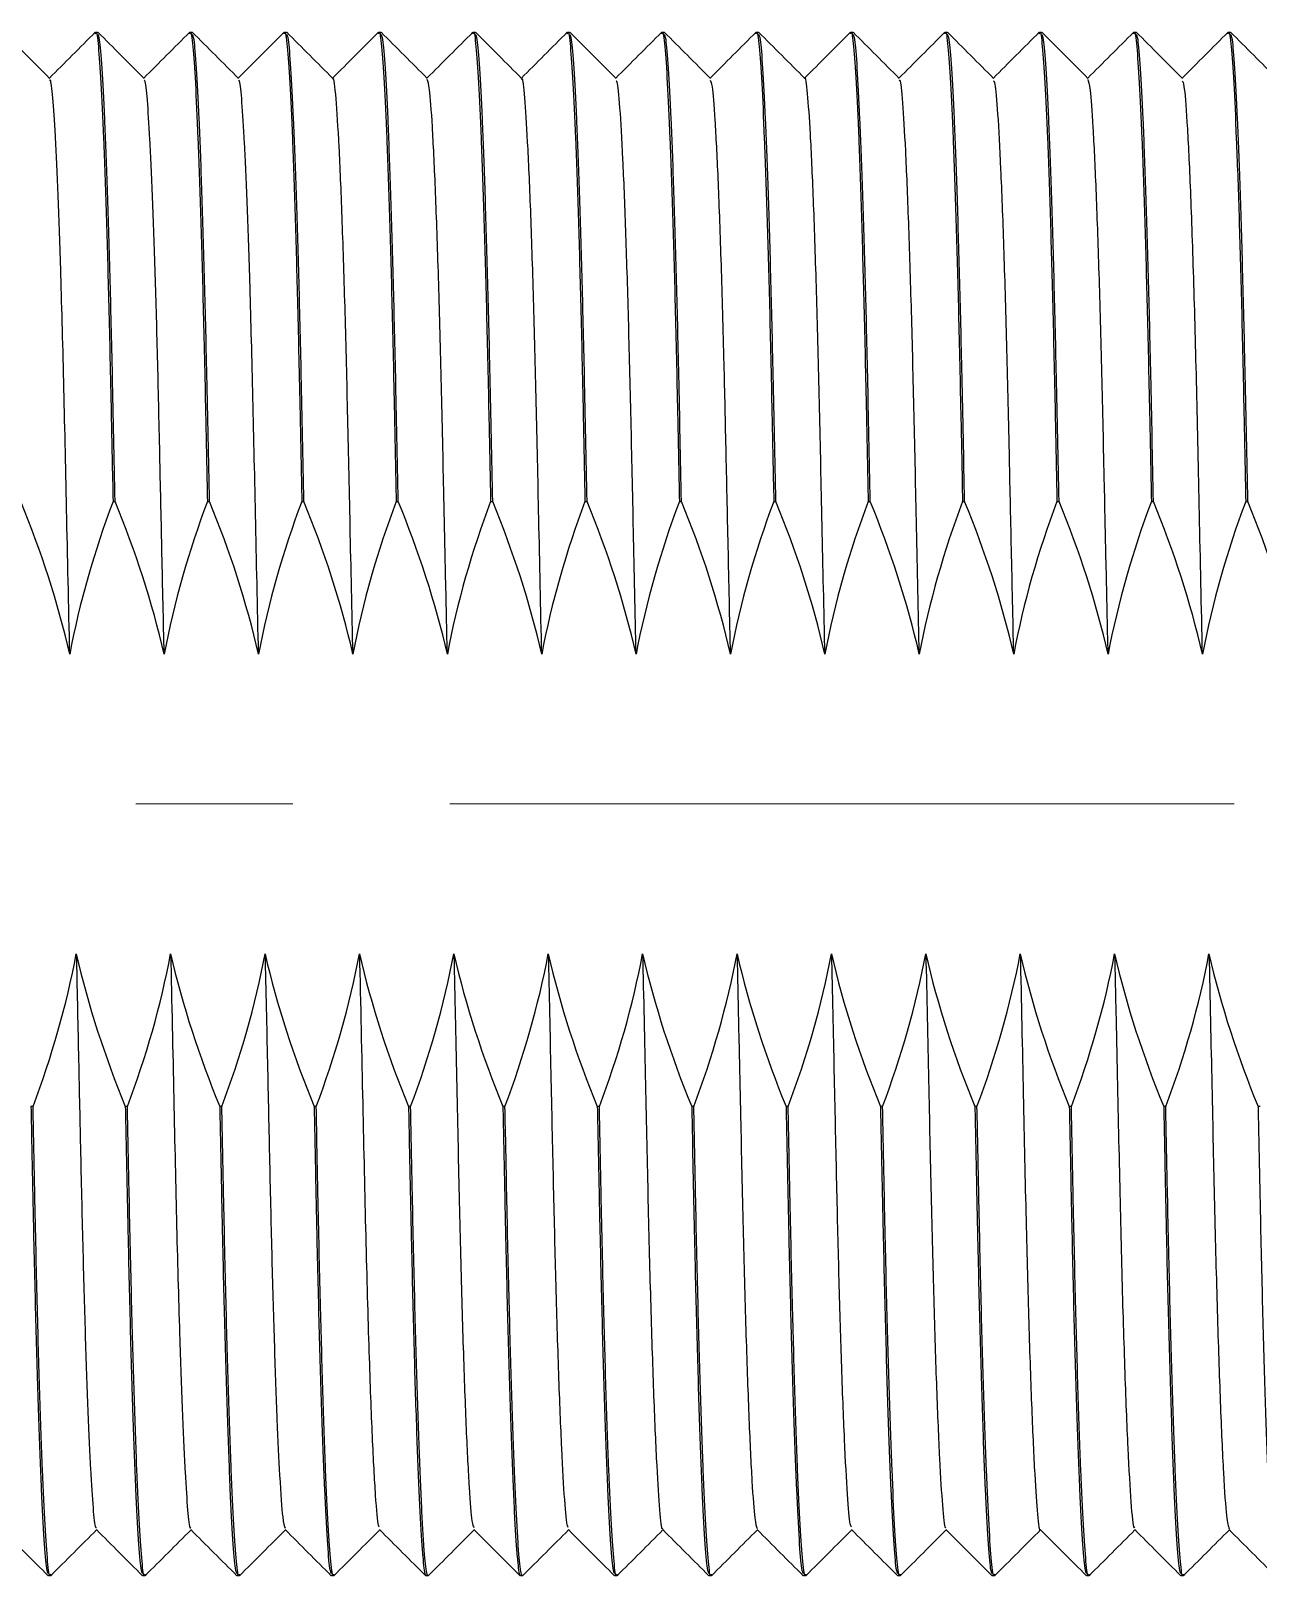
# Model space of a CAD drawing. Extents: x 500 to 100500, y -14500 to 21140.
# Drawn here: x 14869.01 to 14888.87, y -6567.56 to -6542.52 of the extents above; entities that cross this region are included whole.
import ezdxf

# ---------------------------------------------------------------- set-up
doc = ezdxf.new("R2010")
doc.units = 0
doc.linetypes.add('CENTERX2', pattern=[20.32, 12.7, -2.54, 2.54, -2.54])
doc.layers.get('0').update_dxf_attribs({"linetype": 'CONTINUOUS'})

# ---------------------------------------------------------------- blocks, each defined once
blk = doc.blocks.new('Kr2-adsfa2-l065-A$C040E6A72')
for p, q in [((80.455, 25.003), (80.421, 25.003)), ((81.984, 25.003), (81.949, 25.003)), ((83.512, 25.003), (83.478, 25.003)), ((85.04, 25.003), (85.006, 25.003)), ((86.568, 25.003), (86.534, 25.003)), ((88.097, 25.003), (88.063, 25.003)), ((89.625, 25.003), (89.591, 25.003)), ((91.153, 25.003), (91.119, 25.003)), ((92.682, 25.003), (92.648, 25.003)), ((94.21, 25.003), (94.176, 25.003)), ((95.738, 25.003), (95.704, 25.003)), ((97.267, 25.003), (97.232, 25.003)), ((98.795, 25.003), (98.761, 25.003)), ((80.173, 17.402), (80.139, 17.402)), ((81.701, 17.402), (81.667, 17.402)), ((83.229, 17.402), (83.196, 17.402)), ((84.758, 17.402), (84.724, 17.402)), ((86.286, 17.402), (86.252, 17.402)), ((87.814, 17.402), (87.781, 17.402)), ((89.343, 17.402), (89.309, 17.402)), ((90.871, 17.402), (90.837, 17.402)), ((92.399, 17.402), (92.365, 17.402)), ((93.928, 17.402), (93.894, 17.402)), ((95.456, 17.402), (95.422, 17.402)), ((96.984, 17.402), (96.95, 17.402)), ((98.512, 17.402), (98.479, 17.402)), ((79.939, 7.604), (79.973, 7.604)), ((81.468, 7.604), (81.501, 7.604)), ((82.996, 7.604), (83.03, 7.604)), ((84.524, 7.604), (84.558, 7.604)), ((86.053, 7.604), (86.086, 7.604)), ((87.581, 7.604), (87.615, 7.604)), ((89.109, 7.604), (89.143, 7.604)), ((90.637, 7.604), (90.671, 7.604)), ((92.166, 7.604), (92.2, 7.604)), ((93.694, 7.604), (93.728, 7.604)), ((95.222, 7.604), (95.256, 7.604)), ((96.751, 7.604), (96.784, 7.604)), ((98.279, 7.604), (98.313, 7.604)), ((99.807, 7.604), (99.841, 7.604)), ((81.185, 0.003), (81.219, 0.003)), ((82.714, 0.003), (82.748, 0.003)), ((84.242, 0.003), (84.276, 0.003)), ((85.77, 0.003), (85.804, 0.003)), ((87.298, 0.003), (87.333, 0.003)), ((88.827, 0.003), (88.861, 0.003)), ((90.355, 0.003), (90.389, 0.003)), ((91.884, 0.003), (91.917, 0.003)), ((93.412, 0.003), (93.446, 0.003)), ((94.94, 0.003), (94.974, 0.003)), ((96.468, 0.003), (96.502, 0.003)), ((97.997, 0.003), (98.031, 0.003)), ((99.525, 0.003), (99.559, 0.003))]:
    blk.add_line(p, q)
at = {"color": 1, "linetype": 'CENTERX2', "lineweight": 0}
blk.add_line((154.021, 12.503), (0, 12.503), dxfattribs=at)
for points, knots in [([(80.417, 25.001), (80.293, 24.876), (80.044, 24.627), (79.795, 24.378), (79.67, 24.253)], [0, 0, 0, 0, 0.500001, 1, 1, 1, 1]), ([(80.139, 17.402), (80.153, 18.092), (80.179, 19.406), (80.22, 21.107), (80.262, 22.517), (80.305, 23.654), (80.348, 24.454), (80.386, 24.92), (80.408, 24.951), (80.417, 24.965)], [0, 0, 0, 0, 0.160139, 0.30466, 0.453373, 0.597899, 0.746615, 0.891147, 1, 1, 1, 1]), ([(80.455, 24.977), (80.453, 24.985), (80.438, 25.041), (80.41, 24.8), (80.368, 24.243), (80.325, 23.313), (80.282, 22.095), (80.24, 20.588), (80.205, 19.007), (80.182, 17.882), (80.173, 17.402)], [0, 0, 0, 0, 0.02438, 0.166747, 0.313242, 0.455609, 0.602104, 0.74448, 0.890986, 1, 1, 1, 1]), ([(81.202, 24.258), (81.079, 24.381), (80.831, 24.629), (80.583, 24.876), (80.459, 25.001)], [0, 0, 0, 0, 0.497255, 1, 1, 1, 1]), ([(81.946, 25.001), (81.821, 24.876), (81.572, 24.627), (81.323, 24.378), (81.198, 24.253)], [0, 0, 0, 0, 0.500001, 1, 1, 1, 1]), ([(81.667, 17.402), (81.681, 18.092), (81.707, 19.406), (81.748, 21.107), (81.79, 22.517), (81.834, 23.654), (81.876, 24.454), (81.914, 24.92), (81.936, 24.951), (81.945, 24.965)], [0, 0, 0, 0, 0.160139, 0.30466, 0.453373, 0.597899, 0.746615, 0.891147, 1, 1, 1, 1]), ([(81.984, 24.977), (81.981, 24.985), (81.967, 25.041), (81.938, 24.8), (81.897, 24.243), (81.853, 23.313), (81.811, 22.095), (81.769, 20.588), (81.733, 19.007), (81.711, 17.882), (81.701, 17.402)], [0, 0, 0, 0, 0.02438, 0.166747, 0.313242, 0.455609, 0.602104, 0.74448, 0.890986, 1, 1, 1, 1]), ([(82.731, 24.258), (82.607, 24.381), (82.36, 24.629), (82.112, 24.876), (81.987, 25.001)], [0, 0, 0, 0, 0.497255, 1, 1, 1, 1]), ([(83.474, 25.001), (83.349, 24.876), (83.1, 24.627), (82.851, 24.378), (82.727, 24.253)], [0, 0, 0, 0, 0.500001, 1, 1, 1, 1]), ([(83.196, 17.402), (83.209, 18.092), (83.236, 19.406), (83.277, 21.107), (83.319, 22.517), (83.362, 23.654), (83.405, 24.454), (83.443, 24.92), (83.464, 24.951), (83.474, 24.965)], [0, 0, 0, 0, 0.1601388, 0.3046605, 0.4533732, 0.5978985, 0.7466146, 0.8911471, 1, 1, 1, 1]), ([(83.512, 24.977), (83.51, 24.985), (83.495, 25.041), (83.467, 24.8), (83.425, 24.243), (83.382, 23.313), (83.339, 22.095), (83.297, 20.588), (83.262, 19.007), (83.239, 17.882), (83.229, 17.402)], [0, 0, 0, 0, 0.02438, 0.166747, 0.313242, 0.455609, 0.602104, 0.74448, 0.890986, 1, 1, 1, 1]), ([(84.259, 24.258), (84.136, 24.381), (83.888, 24.629), (83.64, 24.876), (83.515, 25.001)], [0, 0, 0, 0, 0.497255, 1, 1, 1, 1]), ([(85.002, 25.001), (84.878, 24.876), (84.629, 24.627), (84.379, 24.378), (84.255, 24.253)], [0, 0, 0, 0, 0.500001, 1, 1, 1, 1]), ([(84.724, 17.402), (84.738, 18.092), (84.764, 19.406), (84.805, 21.107), (84.847, 22.517), (84.89, 23.654), (84.933, 24.454), (84.971, 24.92), (84.993, 24.951), (85.002, 24.965)], [0, 0, 0, 0, 0.160139, 0.30466, 0.453373, 0.597899, 0.746615, 0.891147, 1, 1, 1, 1]), ([(85.04, 24.977), (85.038, 24.985), (85.023, 25.041), (84.995, 24.8), (84.953, 24.243), (84.91, 23.313), (84.867, 22.095), (84.825, 20.588), (84.79, 19.007), (84.767, 17.882), (84.758, 17.402)], [0, 0, 0, 0, 0.02438, 0.166747, 0.313242, 0.455609, 0.602104, 0.74448, 0.890986, 1, 1, 1, 1]), ([(85.787, 24.258), (85.664, 24.381), (85.416, 24.629), (85.168, 24.876), (85.044, 25.001)], [0, 0, 0, 0, 0.497255, 1, 1, 1, 1]), ([(86.531, 25.001), (86.406, 24.876), (86.157, 24.627), (85.908, 24.378), (85.783, 24.253)], [0, 0, 0, 0, 0.500001, 1, 1, 1, 1]), ([(86.252, 17.402), (86.266, 18.092), (86.292, 19.406), (86.333, 21.107), (86.375, 22.517), (86.419, 23.654), (86.461, 24.454), (86.499, 24.92), (86.521, 24.951), (86.53, 24.965)], [0, 0, 0, 0, 0.160139, 0.30466, 0.453373, 0.597899, 0.746615, 0.891147, 1, 1, 1, 1]), ([(86.568, 24.977), (86.566, 24.985), (86.551, 25.041), (86.523, 24.8), (86.481, 24.243), (86.438, 23.313), (86.396, 22.095), (86.354, 20.588), (86.318, 19.007), (86.296, 17.882), (86.286, 17.402)], [0, 0, 0, 0, 0.02438, 0.166747, 0.313242, 0.455609, 0.602104, 0.74448, 0.890986, 1, 1, 1, 1]), ([(87.316, 24.258), (87.192, 24.381), (86.944, 24.629), (86.697, 24.876), (86.572, 25.001)], [0, 0, 0, 0, 0.497255, 1, 1, 1, 1]), ([(88.059, 25.001), (87.934, 24.876), (87.685, 24.627), (87.436, 24.378), (87.311, 24.253)], [0, 0, 0, 0, 0.500001, 1, 1, 1, 1]), ([(87.781, 17.402), (87.794, 18.092), (87.821, 19.406), (87.862, 21.107), (87.904, 22.517), (87.947, 23.654), (87.989, 24.454), (88.027, 24.92), (88.049, 24.951), (88.059, 24.965)], [0, 0, 0, 0, 0.1601388, 0.3046605, 0.4533732, 0.5978985, 0.7466146, 0.8911471, 1, 1, 1, 1]), ([(88.097, 24.977), (88.095, 24.985), (88.08, 25.041), (88.052, 24.8), (88.01, 24.243), (87.967, 23.313), (87.924, 22.095), (87.882, 20.588), (87.847, 19.007), (87.824, 17.882), (87.814, 17.402)], [0, 0, 0, 0, 0.02438, 0.166747, 0.313242, 0.455609, 0.602104, 0.74448, 0.890986, 1, 1, 1, 1]), ([(88.844, 24.258), (88.721, 24.381), (88.473, 24.629), (88.225, 24.876), (88.1, 25.001)], [0, 0, 0, 0, 0.497255, 1, 1, 1, 1]), ([(89.587, 25.001), (89.463, 24.876), (89.213, 24.627), (88.964, 24.378), (88.84, 24.253)], [0, 0, 0, 0, 0.500001, 1, 1, 1, 1]), ([(89.309, 17.402), (89.323, 18.092), (89.349, 19.406), (89.39, 21.107), (89.432, 22.517), (89.475, 23.654), (89.518, 24.454), (89.556, 24.92), (89.578, 24.951), (89.587, 24.965)], [0, 0, 0, 0, 0.160139, 0.30466, 0.453373, 0.597899, 0.746615, 0.891147, 1, 1, 1, 1]), ([(89.625, 24.977), (89.623, 24.985), (89.608, 25.041), (89.58, 24.8), (89.538, 24.243), (89.495, 23.313), (89.452, 22.095), (89.41, 20.588), (89.375, 19.007), (89.352, 17.882), (89.343, 17.402)], [0, 0, 0, 0, 0.02438, 0.166747, 0.313242, 0.455609, 0.602104, 0.74448, 0.890986, 1, 1, 1, 1]), ([(90.372, 24.258), (90.249, 24.381), (90.001, 24.629), (89.753, 24.876), (89.629, 25.001)], [0, 0, 0, 0, 0.497255, 1, 1, 1, 1]), ([(91.116, 25.001), (90.991, 24.876), (90.742, 24.627), (90.493, 24.378), (90.368, 24.253)], [0, 0, 0, 0, 0.500001, 1, 1, 1, 1]), ([(90.837, 17.402), (90.851, 18.092), (90.877, 19.406), (90.918, 21.107), (90.96, 22.517), (91.004, 23.654), (91.046, 24.454), (91.084, 24.92), (91.106, 24.951), (91.115, 24.965)], [0, 0, 0, 0, 0.1601388, 0.3046605, 0.4533732, 0.5978985, 0.7466146, 0.8911471, 1, 1, 1, 1]), ([(91.153, 24.977), (91.151, 24.985), (91.136, 25.041), (91.108, 24.8), (91.066, 24.243), (91.023, 23.313), (90.981, 22.095), (90.938, 20.588), (90.903, 19.007), (90.881, 17.882), (90.871, 17.402)], [0, 0, 0, 0, 0.02438, 0.166747, 0.313242, 0.455609, 0.602104, 0.74448, 0.890986, 1, 1, 1, 1]), ([(91.9, 24.258), (91.777, 24.381), (91.529, 24.629), (91.282, 24.876), (91.157, 25.001)], [0, 0, 0, 0, 0.497255, 1, 1, 1, 1]), ([(92.644, 25.001), (92.519, 24.876), (92.27, 24.627), (92.021, 24.378), (91.896, 24.253)], [0, 0, 0, 0, 0.500001, 1, 1, 1, 1]), ([(92.365, 17.402), (92.379, 18.092), (92.405, 19.406), (92.447, 21.107), (92.489, 22.517), (92.532, 23.654), (92.574, 24.454), (92.612, 24.92), (92.634, 24.951), (92.644, 24.965)], [0, 0, 0, 0, 0.160139, 0.30466, 0.453373, 0.597899, 0.746615, 0.891147, 1, 1, 1, 1]), ([(92.682, 24.977), (92.679, 24.985), (92.665, 25.041), (92.636, 24.8), (92.595, 24.243), (92.551, 23.313), (92.509, 22.095), (92.467, 20.588), (92.431, 19.007), (92.409, 17.882), (92.399, 17.402)], [0, 0, 0, 0, 0.02438, 0.166747, 0.313242, 0.455609, 0.602104, 0.74448, 0.890986, 1, 1, 1, 1]), ([(93.429, 24.258), (93.306, 24.381), (93.058, 24.629), (92.81, 24.876), (92.685, 25.001)], [0, 0, 0, 0, 0.497255, 1, 1, 1, 1]), ([(94.172, 25.001), (94.048, 24.876), (93.798, 24.627), (93.549, 24.378), (93.425, 24.253)], [0, 0, 0, 0, 0.500001, 1, 1, 1, 1]), ([(93.894, 17.402), (93.908, 18.092), (93.934, 19.406), (93.975, 21.107), (94.017, 22.517), (94.06, 23.654), (94.103, 24.454), (94.141, 24.92), (94.162, 24.951), (94.172, 24.965)], [0, 0, 0, 0, 0.160139, 0.30466, 0.453373, 0.597899, 0.746615, 0.891147, 1, 1, 1, 1]), ([(94.21, 24.977), (94.208, 24.985), (94.193, 25.041), (94.165, 24.8), (94.123, 24.243), (94.08, 23.313), (94.037, 22.095), (93.995, 20.588), (93.96, 19.007), (93.937, 17.882), (93.928, 17.402)], [0, 0, 0, 0, 0.02438, 0.166747, 0.313242, 0.455609, 0.602104, 0.74448, 0.890986, 1, 1, 1, 1]), ([(94.957, 24.258), (94.834, 24.381), (94.586, 24.629), (94.338, 24.876), (94.214, 25.001)], [0, 0, 0, 0, 0.497255, 1, 1, 1, 1]), ([(95.7, 25.001), (95.576, 24.876), (95.327, 24.627), (95.078, 24.378), (94.953, 24.253)], [0, 0, 0, 0, 0.500001, 1, 1, 1, 1]), ([(95.422, 17.402), (95.436, 18.092), (95.462, 19.406), (95.503, 21.107), (95.545, 22.517), (95.588, 23.654), (95.631, 24.454), (95.669, 24.92), (95.691, 24.951), (95.7, 24.965)], [0, 0, 0, 0, 0.160139, 0.30466, 0.453373, 0.597899, 0.746615, 0.891147, 1, 1, 1, 1]), ([(95.738, 24.977), (95.736, 24.985), (95.721, 25.041), (95.693, 24.8), (95.651, 24.243), (95.608, 23.313), (95.565, 22.095), (95.523, 20.588), (95.488, 19.007), (95.465, 17.882), (95.456, 17.402)], [0, 0, 0, 0, 0.02438, 0.166747, 0.313242, 0.455609, 0.602104, 0.74448, 0.890986, 1, 1, 1, 1]), ([(96.485, 24.258), (96.362, 24.381), (96.114, 24.629), (95.866, 24.876), (95.742, 25.001)], [0, 0, 0, 0, 0.497255, 1, 1, 1, 1]), ([(97.229, 25.001), (97.104, 24.876), (96.855, 24.627), (96.606, 24.378), (96.481, 24.253)], [0, 0, 0, 0, 0.500001, 1, 1, 1, 1]), ([(96.95, 17.402), (96.964, 18.092), (96.99, 19.406), (97.031, 21.107), (97.074, 22.517), (97.117, 23.654), (97.159, 24.454), (97.197, 24.92), (97.219, 24.951), (97.228, 24.965)], [0, 0, 0, 0, 0.160139, 0.30466, 0.453373, 0.597899, 0.746615, 0.891147, 1, 1, 1, 1]), ([(97.267, 24.977), (97.264, 24.985), (97.25, 25.041), (97.221, 24.8), (97.18, 24.243), (97.136, 23.313), (97.094, 22.095), (97.052, 20.588), (97.016, 19.007), (96.994, 17.882), (96.984, 17.402)], [0, 0, 0, 0, 0.0243804, 0.1667468, 0.3132418, 0.4556089, 0.602104, 0.7444802, 0.8909859, 1, 1, 1, 1]), ([(98.014, 24.258), (97.89, 24.381), (97.643, 24.629), (97.395, 24.876), (97.27, 25.001)], [0, 0, 0, 0, 0.497255, 1, 1, 1, 1]), ([(98.757, 25.001), (98.632, 24.876), (98.383, 24.627), (98.134, 24.378), (98.01, 24.253)], [0, 0, 0, 0, 0.500001, 1, 1, 1, 1]), ([(98.479, 17.402), (98.492, 18.092), (98.519, 19.406), (98.56, 21.107), (98.602, 22.517), (98.645, 23.654), (98.688, 24.454), (98.726, 24.92), (98.747, 24.951), (98.757, 24.965)], [0, 0, 0, 0, 0.1601388, 0.3046605, 0.4533732, 0.5978985, 0.7466146, 0.8911471, 1, 1, 1, 1]), ([(98.795, 24.977), (98.793, 24.985), (98.778, 25.041), (98.75, 24.8), (98.708, 24.243), (98.665, 23.313), (98.622, 22.095), (98.58, 20.588), (98.545, 19.007), (98.522, 17.882), (98.512, 17.402)], [0, 0, 0, 0, 0.02438, 0.166747, 0.313242, 0.455609, 0.602104, 0.74448, 0.890986, 1, 1, 1, 1]), ([(99.542, 24.258), (99.419, 24.381), (99.171, 24.629), (98.923, 24.876), (98.799, 25.001)], [0, 0, 0, 0, 0.497255, 1, 1, 1, 1]), ([(100.285, 25.001), (100.161, 24.876), (99.912, 24.627), (99.662, 24.378), (99.538, 24.253)], [0, 0, 0, 0, 0.500001, 1, 1, 1, 1]), ([(86.986, 14.927), (86.989, 15.064), (87.007, 15.909), (87.04, 17.4), (87.08, 19.279), (87.124, 20.946), (87.172, 22.345), (87.22, 23.412), (87.267, 24.034), (87.296, 24.298), (87.311, 24.248), (87.311, 24.246)], [0, 0, 0, 0, 0.026771, 0.164562, 0.298448, 0.436017, 0.576886, 0.718608, 0.858645, 0.994634, 1, 1, 1, 1]), ([(80.873, 14.927), (80.89, 15.697), (80.923, 17.212), (80.966, 19.278), (81.015, 21.092), (81.067, 22.569), (81.119, 23.603), (81.163, 24.169), (81.188, 24.196), (81.198, 24.206)], [0, 0, 0, 0, 0.151215, 0.2977, 0.448216, 0.602419, 0.753399, 0.901771, 1, 1, 1, 1]), ([(82.401, 14.927), (82.411, 15.4), (82.432, 16.335), (82.465, 17.876), (82.501, 19.519), (82.546, 21.152), (82.594, 22.514), (82.642, 23.511), (82.687, 24.124), (82.714, 24.201), (82.726, 24.237)], [0, 0, 0, 0, 0.092413, 0.182946, 0.316845, 0.454944, 0.596024, 0.737612, 0.877179, 1, 1, 1, 1]), ([(83.929, 14.927), (83.942, 15.5), (83.966, 16.631), (84.003, 18.335), (84.041, 20.014), (84.088, 21.576), (84.136, 22.844), (84.184, 23.722), (84.224, 24.191), (84.246, 24.204), (84.255, 24.209)], [0, 0, 0, 0, 0.112235, 0.221491, 0.356202, 0.495421, 0.63693, 0.778212, 0.916772, 1, 1, 1, 1]), ([(85.458, 14.927), (85.473, 15.616), (85.502, 16.973), (85.542, 18.844), (85.584, 20.526), (85.63, 21.983), (85.678, 23.143), (85.726, 23.897), (85.76, 24.249), (85.779, 24.219), (85.783, 24.211)], [0, 0, 0, 0, 0.13526, 0.266203, 0.399281, 0.536073, 0.677802, 0.81857, 0.95594, 1, 1, 1, 1]), ([(88.514, 14.927), (88.527, 15.513), (88.552, 16.669), (88.587, 18.282), (88.623, 19.872), (88.666, 21.379), (88.714, 22.692), (88.762, 23.627), (88.805, 24.161), (88.829, 24.201), (88.839, 24.218)], [0, 0, 0, 0, 0.114821, 0.226496, 0.337612, 0.476323, 0.617653, 0.759102, 0.898157, 1, 1, 1, 1]), ([(90.043, 14.927), (90.057, 15.601), (90.086, 16.928), (90.125, 18.76), (90.166, 20.415), (90.21, 21.848), (90.257, 23.019), (90.304, 23.819), (90.342, 24.223), (90.362, 24.21), (90.368, 24.206)], [0, 0, 0, 0, 0.13221, 0.260233, 0.390003, 0.523455, 0.658546, 0.79958, 0.937532, 1, 1, 1, 1]), ([(91.571, 14.927), (91.587, 15.671), (91.618, 17.098), (91.659, 19.034), (91.703, 20.734), (91.75, 22.173), (91.799, 23.289), (91.846, 23.974), (91.878, 24.276), (91.894, 24.232), (91.896, 24.226)], [0, 0, 0, 0, 0.146062, 0.280091, 0.417043, 0.557608, 0.699369, 0.839785, 0.976455, 1, 1, 1, 1]), ([(93.099, 14.927), (93.11, 15.405), (93.13, 16.352), (93.164, 17.903), (93.199, 19.548), (93.245, 21.177), (93.293, 22.534), (93.341, 23.524), (93.386, 24.128), (93.412, 24.201), (93.425, 24.235)], [0, 0, 0, 0, 0.093549, 0.185162, 0.319083, 0.457251, 0.598361, 0.739937, 0.879452, 1, 1, 1, 1]), ([(94.627, 14.927), (94.643, 15.628), (94.673, 17.008), (94.713, 18.908), (94.756, 20.611), (94.803, 22.064), (94.852, 23.232), (94.901, 23.965), (94.935, 24.29), (94.951, 24.236), (94.953, 24.23)], [0, 0, 0, 0, 0.137622, 0.270838, 0.406482, 0.545858, 0.686621, 0.836513, 0.982212, 1, 1, 1, 1]), ([(96.156, 14.927), (96.172, 15.691), (96.205, 17.195), (96.249, 19.246), (96.294, 20.94), (96.339, 22.271), (96.382, 23.25), (96.424, 23.901), (96.457, 24.225), (96.475, 24.218), (96.481, 24.216)], [0, 0, 0, 0, 0.149987, 0.295261, 0.444432, 0.569702, 0.695746, 0.820775, 0.94308, 1, 1, 1, 1]), ([(97.684, 14.927), (97.696, 15.474), (97.719, 16.555), (97.754, 18.146), (97.788, 19.687), (97.828, 21.128), (97.871, 22.354), (97.914, 23.311), (97.956, 23.935), (97.988, 24.237), (98.005, 24.222), (98.009, 24.217)], [0, 0, 0, 0, 0.107131, 0.211596, 0.330843, 0.453819, 0.579172, 0.705167, 0.830015, 0.952022, 1, 1, 1, 1]), ([(99.212, 14.927), (99.23, 15.721), (99.264, 17.284), (99.309, 19.407), (99.356, 21.123), (99.402, 22.434), (99.445, 23.37), (99.487, 23.968), (99.518, 24.248), (99.534, 24.226), (99.538, 24.22)], [0, 0, 0, 0, 0.1559459, 0.3071272, 0.4628507, 0.5883616, 0.7143825, 0.8391254, 0.9609082, 1, 1, 1, 1]), ([(80.768, 10.078), (80.752, 9.354), (80.721, 7.927), (80.68, 5.97), (80.634, 4.228), (80.585, 2.738), (80.534, 1.614), (80.485, 0.904), (80.456, 0.81), (80.442, 0.766)], [0, 0, 0, 0, 0.14225, 0.279946, 0.42064, 0.565079, 0.716203, 0.865459, 1, 1, 1, 1]), ([(82.296, 10.078), (82.288, 9.73), (82.265, 8.638), (82.227, 6.897), (82.184, 4.973), (82.134, 3.319), (82.083, 2.003), (82.032, 1.151), (81.995, 0.754), (81.975, 0.791), (81.971, 0.799)], [0, 0, 0, 0, 0.068079, 0.213387, 0.357019, 0.505665, 0.656713, 0.807099, 0.953841, 1, 1, 1, 1]), ([(83.824, 10.078), (83.807, 9.304), (83.774, 7.78), (83.732, 5.767), (83.686, 4.047), (83.638, 2.651), (83.59, 1.587), (83.543, 0.968), (83.514, 0.706), (83.499, 0.756), (83.499, 0.758)], [0, 0, 0, 0, 0.152106, 0.299473, 0.437096, 0.578, 0.719736, 0.859767, 0.995731, 1, 1, 1, 1]), ([(85.353, 10.078), (85.337, 9.383), (85.308, 8.013), (85.268, 6.126), (85.225, 4.432), (85.179, 2.983), (85.131, 1.842), (85.084, 1.102), (85.05, 0.755), (85.031, 0.786), (85.027, 0.793)], [0, 0, 0, 0, 0.13655, 0.268733, 0.403213, 0.541418, 0.681063, 0.819719, 0.957052, 1, 1, 1, 1]), ([(86.881, 10.078), (86.867, 9.437), (86.839, 8.175), (86.802, 6.424), (86.764, 4.831), (86.721, 3.379), (86.674, 2.153), (86.626, 1.278), (86.586, 0.812), (86.564, 0.801), (86.556, 0.797)], [0, 0, 0, 0, 0.1256964, 0.2475408, 0.3702745, 0.4965897, 0.6381053, 0.7793724, 0.9178985, 1, 1, 1, 1]), ([(88.409, 10.078), (88.399, 9.603), (88.379, 8.662), (88.345, 7.116), (88.309, 5.472), (88.264, 3.841), (88.216, 2.482), (88.168, 1.488), (88.123, 0.88), (88.096, 0.804), (88.084, 0.769)], [0, 0, 0, 0, 0.092981, 0.184054, 0.317964, 0.456097, 0.597193, 0.738775, 0.878316, 1, 1, 1, 1]), ([(89.938, 10.078), (89.922, 9.366), (89.891, 7.964), (89.851, 6.036), (89.807, 4.314), (89.759, 2.854), (89.71, 1.726), (89.663, 1.035), (89.631, 0.731), (89.615, 0.774), (89.612, 0.781)], [0, 0, 0, 0, 0.139854, 0.275226, 0.413303, 0.555122, 0.698204, 0.838641, 0.97535, 1, 1, 1, 1]), ([(91.466, 10.078), (91.452, 9.428), (91.424, 8.146), (91.386, 6.372), (91.346, 4.712), (91.301, 3.227), (91.252, 2.008), (91.205, 1.191), (91.167, 0.784), (91.147, 0.796), (91.141, 0.799)], [0, 0, 0, 0, 0.127599, 0.25124, 0.376023, 0.515731, 0.657376, 0.798426, 0.936412, 1, 1, 1, 1]), ([(92.994, 10.078), (92.987, 9.742), (92.964, 8.706), (92.929, 7.06), (92.888, 5.236), (92.843, 3.638), (92.795, 2.323), (92.746, 1.384), (92.704, 0.847), (92.679, 0.804), (92.669, 0.786)], [0, 0, 0, 0, 0.065771, 0.202236, 0.336437, 0.475126, 0.616455, 0.757923, 0.897018, 1, 1, 1, 1]), ([(94.522, 10.078), (94.505, 9.255), (94.469, 7.632), (94.422, 5.439), (94.37, 3.607), (94.317, 2.187), (94.266, 1.256), (94.226, 0.789), (94.204, 0.802), (94.197, 0.806)], [0, 0, 0, 0, 0.161927, 0.319098, 0.481416, 0.632311, 0.783041, 0.930585, 1, 1, 1, 1]), ([(96.051, 10.078), (96.038, 9.485), (96.012, 8.316), (95.977, 6.652), (95.941, 5.094), (95.9, 3.681), (95.858, 2.49), (95.812, 1.53), (95.767, 0.89), (95.738, 0.811), (95.725, 0.775)], [0, 0, 0, 0, 0.11616, 0.229086, 0.348819, 0.47225, 0.597811, 0.723748, 0.872789, 1, 1, 1, 1]), ([(97.579, 10.078), (97.562, 9.285), (97.528, 7.721), (97.483, 5.599), (97.435, 3.883), (97.389, 2.572), (97.346, 1.636), (97.304, 1.037), (97.274, 0.758), (97.258, 0.78), (97.254, 0.785)], [0, 0, 0, 0, 0.155946, 0.307127, 0.462851, 0.588362, 0.714382, 0.839125, 0.960908, 1, 1, 1, 1]), ([(99.107, 10.078), (99.095, 9.531), (99.072, 8.45), (99.038, 6.86), (99.003, 5.319), (98.963, 3.878), (98.921, 2.652), (98.877, 1.695), (98.836, 1.07), (98.804, 0.769), (98.787, 0.784), (98.782, 0.788)], [0, 0, 0, 0, 0.107131, 0.211596, 0.330843, 0.453819, 0.579172, 0.705167, 0.830015, 0.952022, 1, 1, 1, 1]), ([(79.973, 7.604), (79.966, 7.256), (79.952, 6.557), (79.926, 5.307), (79.892, 3.896), (79.85, 2.489), (79.807, 1.352), (79.764, 0.552), (79.726, 0.086), (79.704, 0.054), (79.695, 0.04)], [0, 0, 0, 0, 0.0798, 0.160282, 0.304779, 0.453466, 0.597967, 0.746658, 0.891166, 1, 1, 1, 1]), ([(81.185, 0.028), (81.187, 0.02), (81.202, -0.035), (81.23, 0.206), (81.272, 0.762), (81.315, 1.692), (81.358, 2.911), (81.4, 4.416), (81.431, 5.787), (81.453, 6.877), (81.463, 7.361), (81.468, 7.604)], [0, 0, 0, 0, 0.024379, 0.166738, 0.313225, 0.455584, 0.602071, 0.744439, 0.890937, 0.945358, 1, 1, 1, 1]), ([(81.501, 7.604), (81.494, 7.256), (81.48, 6.557), (81.455, 5.307), (81.42, 3.896), (81.378, 2.489), (81.335, 1.352), (81.293, 0.552), (81.255, 0.086), (81.233, 0.054), (81.223, 0.04)], [0, 0, 0, 0, 0.0798, 0.160282, 0.304779, 0.453466, 0.597967, 0.746658, 0.891166, 1, 1, 1, 1]), ([(82.714, 0.028), (82.716, 0.02), (82.731, -0.035), (82.759, 0.206), (82.801, 0.762), (82.844, 1.692), (82.886, 2.911), (82.928, 4.416), (82.959, 5.787), (82.981, 6.877), (82.991, 7.361), (82.996, 7.604)], [0, 0, 0, 0, 0.024379, 0.166738, 0.313225, 0.455584, 0.602071, 0.744439, 0.890937, 0.945358, 1, 1, 1, 1]), ([(83.03, 7.604), (83.023, 7.256), (83.008, 6.557), (82.983, 5.307), (82.949, 3.896), (82.907, 2.489), (82.863, 1.352), (82.821, 0.552), (82.783, 0.086), (82.761, 0.054), (82.752, 0.04)], [0, 0, 0, 0, 0.0798, 0.160282, 0.304779, 0.453466, 0.597967, 0.746658, 0.891166, 1, 1, 1, 1]), ([(84.242, 0.028), (84.244, 0.02), (84.259, -0.035), (84.287, 0.206), (84.329, 0.762), (84.372, 1.692), (84.415, 2.911), (84.457, 4.416), (84.487, 5.787), (84.509, 6.877), (84.519, 7.361), (84.524, 7.604)], [0, 0, 0, 0, 0.024379, 0.166738, 0.313225, 0.455584, 0.602071, 0.744439, 0.890937, 0.945358, 1, 1, 1, 1]), ([(84.558, 7.604), (84.551, 7.256), (84.537, 6.557), (84.511, 5.307), (84.477, 3.896), (84.435, 2.489), (84.392, 1.352), (84.349, 0.552), (84.311, 0.086), (84.289, 0.054), (84.28, 0.04)], [0, 0, 0, 0, 0.0798, 0.160282, 0.304779, 0.453466, 0.597967, 0.746658, 0.891166, 1, 1, 1, 1]), ([(85.77, 0.028), (85.772, 0.02), (85.787, -0.035), (85.815, 0.206), (85.857, 0.762), (85.9, 1.692), (85.943, 2.911), (85.985, 4.416), (86.016, 5.787), (86.038, 6.877), (86.048, 7.361), (86.053, 7.604)], [0, 0, 0, 0, 0.024379, 0.166738, 0.313225, 0.455584, 0.602071, 0.744439, 0.890937, 0.945358, 1, 1, 1, 1]), ([(86.086, 7.604), (86.073, 6.913), (86.046, 5.599), (86.005, 3.898), (85.963, 2.489), (85.92, 1.352), (85.877, 0.552), (85.839, 0.086), (85.818, 0.054), (85.808, 0.04)], [0, 0, 0, 0, 0.1601388, 0.3046605, 0.4533732, 0.5978985, 0.7466146, 0.8911471, 1, 1, 1, 1]), ([(87.298, 0.028), (87.301, 0.02), (87.315, -0.035), (87.344, 0.206), (87.385, 0.762), (87.429, 1.692), (87.471, 2.91), (87.513, 4.418), (87.549, 5.999), (87.571, 7.124), (87.581, 7.604)], [0, 0, 0, 0, 0.02438, 0.166747, 0.313242, 0.455609, 0.602104, 0.74448, 0.890986, 1, 1, 1, 1]), ([(87.615, 7.604), (87.608, 7.256), (87.593, 6.557), (87.568, 5.307), (87.533, 3.896), (87.492, 2.489), (87.448, 1.352), (87.406, 0.552), (87.368, 0.086), (87.346, 0.054), (87.337, 0.04)], [0, 0, 0, 0, 0.0798, 0.160282, 0.304779, 0.453466, 0.597967, 0.746658, 0.891166, 1, 1, 1, 1]), ([(88.827, 0.028), (88.829, 0.02), (88.844, -0.035), (88.872, 0.206), (88.914, 0.762), (88.957, 1.692), (89, 2.911), (89.042, 4.416), (89.072, 5.787), (89.094, 6.877), (89.104, 7.361), (89.109, 7.604)], [0, 0, 0, 0, 0.024379, 0.166738, 0.313225, 0.455584, 0.602071, 0.744439, 0.890937, 0.945358, 1, 1, 1, 1]), ([(89.143, 7.604), (89.129, 6.913), (89.103, 5.599), (89.062, 3.898), (89.02, 2.489), (88.977, 1.352), (88.934, 0.552), (88.896, 0.086), (88.874, 0.054), (88.865, 0.04)], [0, 0, 0, 0, 0.160139, 0.30466, 0.453373, 0.597899, 0.746615, 0.891147, 1, 1, 1, 1]), ([(90.355, 0.028), (90.357, 0.02), (90.372, -0.035), (90.4, 0.206), (90.442, 0.762), (90.485, 1.692), (90.528, 2.911), (90.57, 4.416), (90.601, 5.787), (90.623, 6.877), (90.633, 7.361), (90.637, 7.604)], [0, 0, 0, 0, 0.024379, 0.166738, 0.313225, 0.455584, 0.602071, 0.744439, 0.890937, 0.945358, 1, 1, 1, 1]), ([(90.671, 7.604), (90.664, 7.256), (90.65, 6.557), (90.624, 5.307), (90.59, 3.896), (90.548, 2.489), (90.505, 1.352), (90.462, 0.552), (90.424, 0.086), (90.403, 0.054), (90.393, 0.04)], [0, 0, 0, 0, 0.0798, 0.160282, 0.304779, 0.453466, 0.597967, 0.746658, 0.891166, 1, 1, 1, 1]), ([(91.884, 0.013), (91.886, 0.01), (91.894, -0.001), (91.915, 0.099), (91.943, 0.364), (91.971, 0.812), (91.992, 1.229), (92.013, 1.723), (92.035, 2.3), (92.056, 2.95), (92.077, 3.663), (92.098, 4.435), (92.118, 5.276), (92.14, 6.318), (92.156, 7.123), (92.166, 7.604)], [0, 0, 0, 0, 0.024415, 0.095364, 0.239673, 0.313205, 0.384154, 0.455596, 0.528591, 0.602123, 0.673077, 0.744524, 0.817524, 0.891062, 1, 1, 1, 1]), ([(92.2, 7.604), (92.196, 7.429), (92.185, 6.903), (92.172, 6.228), (92.155, 5.448), (92.132, 4.444), (92.104, 3.414), (92.076, 2.52), (92.055, 1.922), (92.033, 1.399), (92.012, 0.949), (91.991, 0.584), (91.97, 0.305), (91.95, 0.117), (91.933, 0.018), (91.924, 0.017), (91.921, 0.016)], [0, 0, 0, 0, 0.039841, 0.119926, 0.160193, 0.232204, 0.378674, 0.453307, 0.52532, 0.597834, 0.671924, 0.746558, 0.818575, 0.891092, 0.965186, 1, 1, 1, 1]), ([(93.412, 0.013), (93.414, 0.01), (93.422, -0.001), (93.444, 0.099), (93.471, 0.364), (93.499, 0.812), (93.52, 1.229), (93.542, 1.723), (93.563, 2.3), (93.585, 2.95), (93.605, 3.663), (93.626, 4.435), (93.646, 5.276), (93.668, 6.318), (93.684, 7.123), (93.694, 7.604)], [0, 0, 0, 0, 0.024415, 0.095364, 0.239673, 0.313205, 0.384154, 0.455596, 0.528591, 0.602123, 0.673077, 0.744524, 0.817524, 0.891062, 1, 1, 1, 1]), ([(93.728, 7.604), (93.724, 7.429), (93.714, 6.903), (93.7, 6.228), (93.683, 5.448), (93.66, 4.444), (93.633, 3.414), (93.604, 2.52), (93.583, 1.922), (93.562, 1.399), (93.54, 0.949), (93.519, 0.584), (93.498, 0.305), (93.478, 0.117), (93.462, 0.018), (93.452, 0.017), (93.45, 0.016)], [0, 0, 0, 0, 0.039841, 0.119926, 0.160193, 0.232204, 0.378674, 0.453307, 0.52532, 0.597834, 0.671924, 0.746558, 0.818575, 0.891092, 0.965186, 1, 1, 1, 1]), ([(94.94, 0.028), (94.942, 0.02), (94.957, -0.035), (94.985, 0.206), (95.027, 0.762), (95.07, 1.692), (95.113, 2.911), (95.155, 4.416), (95.186, 5.787), (95.208, 6.877), (95.217, 7.361), (95.222, 7.604)], [0, 0, 0, 0, 0.024379, 0.166738, 0.313225, 0.455584, 0.602071, 0.744439, 0.890937, 0.945358, 1, 1, 1, 1]), ([(95.256, 7.604), (95.249, 7.256), (95.235, 6.557), (95.209, 5.307), (95.175, 3.896), (95.133, 2.489), (95.09, 1.352), (95.047, 0.552), (95.009, 0.086), (94.987, 0.054), (94.978, 0.04)], [0, 0, 0, 0, 0.0798, 0.160282, 0.304779, 0.453466, 0.597967, 0.746658, 0.891166, 1, 1, 1, 1]), ([(96.468, 0.028), (96.47, 0.02), (96.485, -0.035), (96.513, 0.206), (96.555, 0.762), (96.598, 1.692), (96.641, 2.911), (96.683, 4.416), (96.714, 5.787), (96.736, 6.877), (96.746, 7.361), (96.751, 7.604)], [0, 0, 0, 0, 0.024379, 0.166738, 0.313225, 0.455584, 0.602071, 0.744439, 0.890937, 0.945358, 1, 1, 1, 1]), ([(96.784, 7.604), (96.777, 7.256), (96.763, 6.557), (96.738, 5.307), (96.703, 3.896), (96.661, 2.489), (96.618, 1.352), (96.576, 0.552), (96.538, 0.086), (96.516, 0.054), (96.506, 0.04)], [0, 0, 0, 0, 0.0798, 0.160282, 0.304779, 0.453466, 0.597967, 0.746658, 0.891166, 1, 1, 1, 1]), ([(97.997, 0.028), (97.999, 0.02), (98.014, -0.035), (98.042, 0.206), (98.084, 0.762), (98.127, 1.692), (98.169, 2.91), (98.211, 4.418), (98.247, 5.999), (98.269, 7.124), (98.279, 7.604)], [0, 0, 0, 0, 0.0243804, 0.1667468, 0.3132418, 0.4556089, 0.602104, 0.7444802, 0.8909859, 1, 1, 1, 1]), ([(98.313, 7.604), (98.306, 7.256), (98.291, 6.557), (98.266, 5.307), (98.232, 3.896), (98.19, 2.489), (98.146, 1.352), (98.104, 0.552), (98.066, 0.086), (98.044, 0.054), (98.035, 0.04)], [0, 0, 0, 0, 0.0798001, 0.1602816, 0.3047788, 0.4534662, 0.5979669, 0.7466577, 0.8911657, 1, 1, 1, 1]), ([(99.525, 0.028), (99.527, 0.02), (99.542, -0.035), (99.57, 0.206), (99.612, 0.762), (99.655, 1.692), (99.698, 2.911), (99.74, 4.416), (99.77, 5.787), (99.792, 6.877), (99.802, 7.361), (99.807, 7.604)], [0, 0, 0, 0, 0.024379, 0.166738, 0.313225, 0.455584, 0.602071, 0.744439, 0.890937, 0.945358, 1, 1, 1, 1]), ([(99.841, 7.604), (99.834, 7.256), (99.82, 6.557), (99.794, 5.307), (99.76, 3.896), (99.718, 2.489), (99.675, 1.352), (99.632, 0.552), (99.594, 0.086), (99.572, 0.054), (99.563, 0.04)], [0, 0, 0, 0, 0.0798, 0.160282, 0.304779, 0.453466, 0.597967, 0.746658, 0.891166, 1, 1, 1, 1]), ([(79.695, 0.005), (79.819, 0.129), (80.068, 0.378), (80.318, 0.627), (80.442, 0.752)], [0, 0, 0, 0, 0.500001, 1, 1, 1, 1]), ([(81.223, 0.005), (81.348, 0.129), (81.597, 0.378), (81.846, 0.627), (81.971, 0.752)], [0, 0, 0, 0, 0.500001, 1, 1, 1, 1]), ([(82.751, 0.005), (82.876, 0.129), (83.125, 0.378), (83.374, 0.627), (83.499, 0.752)], [0, 0, 0, 0, 0.500001, 1, 1, 1, 1]), ([(84.28, 0.005), (84.404, 0.129), (84.653, 0.378), (84.903, 0.627), (85.027, 0.752)], [0, 0, 0, 0, 0.500001, 1, 1, 1, 1]), ([(85.808, 0.005), (85.933, 0.129), (86.182, 0.378), (86.431, 0.627), (86.555, 0.752)], [0, 0, 0, 0, 0.500001, 1, 1, 1, 1]), ([(87.336, 0.005), (87.461, 0.129), (87.71, 0.378), (87.959, 0.627), (88.084, 0.752)], [0, 0, 0, 0, 0.500001, 1, 1, 1, 1]), ([(88.865, 0.005), (88.989, 0.129), (89.238, 0.378), (89.487, 0.627), (89.612, 0.752)], [0, 0, 0, 0, 0.500001, 1, 1, 1, 1]), ([(90.393, 0.005), (90.517, 0.129), (90.767, 0.378), (91.016, 0.627), (91.14, 0.752)], [0, 0, 0, 0, 0.500001, 1, 1, 1, 1]), ([(91.921, 0.005), (92.046, 0.129), (92.295, 0.378), (92.544, 0.627), (92.669, 0.752)], [0, 0, 0, 0, 0.500001, 1, 1, 1, 1]), ([(93.449, 0.005), (93.574, 0.129), (93.823, 0.378), (94.072, 0.627), (94.197, 0.752)], [0, 0, 0, 0, 0.500001, 1, 1, 1, 1]), ([(94.978, 0.005), (95.102, 0.129), (95.352, 0.378), (95.601, 0.627), (95.725, 0.752)], [0, 0, 0, 0, 0.500001, 1, 1, 1, 1]), ([(96.506, 0.005), (96.631, 0.129), (96.88, 0.378), (97.129, 0.627), (97.254, 0.752)], [0, 0, 0, 0, 0.500001, 1, 1, 1, 1]), ([(98.034, 0.005), (98.159, 0.129), (98.408, 0.378), (98.657, 0.627), (98.782, 0.752)], [0, 0, 0, 0, 0.500001, 1, 1, 1, 1]), ([(99.563, 0.005), (99.687, 0.129), (99.936, 0.378), (100.186, 0.627), (100.31, 0.752)], [0, 0, 0, 0, 0.500001, 1, 1, 1, 1]), ([(80.438, 0.748), (80.561, 0.625), (80.809, 0.377), (81.057, 0.129), (81.182, 0.005)], [0, 0, 0, 0, 0.497255, 1, 1, 1, 1]), ([(81.966, 0.748), (82.09, 0.625), (82.337, 0.377), (82.585, 0.129), (82.71, 0.005)], [0, 0, 0, 0, 0.497255, 1, 1, 1, 1]), ([(83.495, 0.748), (83.618, 0.625), (83.866, 0.377), (84.114, 0.129), (84.238, 0.005)], [0, 0, 0, 0, 0.497255, 1, 1, 1, 1]), ([(85.023, 0.748), (85.146, 0.625), (85.394, 0.377), (85.642, 0.129), (85.766, 0.005)], [0, 0, 0, 0, 0.497255, 1, 1, 1, 1]), ([(86.551, 0.748), (86.675, 0.625), (86.922, 0.377), (87.17, 0.129), (87.295, 0.005)], [0, 0, 0, 0, 0.497255, 1, 1, 1, 1]), ([(88.08, 0.748), (88.203, 0.625), (88.451, 0.377), (88.699, 0.129), (88.823, 0.005)], [0, 0, 0, 0, 0.497255, 1, 1, 1, 1]), ([(89.608, 0.748), (89.731, 0.625), (89.979, 0.377), (90.227, 0.129), (90.351, 0.005)], [0, 0, 0, 0, 0.497255, 1, 1, 1, 1]), ([(91.136, 0.748), (91.26, 0.625), (91.507, 0.377), (91.755, 0.129), (91.88, 0.005)], [0, 0, 0, 0, 0.497255, 1, 1, 1, 1]), ([(92.665, 0.748), (92.788, 0.625), (93.036, 0.377), (93.283, 0.129), (93.408, 0.005)], [0, 0, 0, 0, 0.497255, 1, 1, 1, 1]), ([(94.193, 0.748), (94.316, 0.625), (94.564, 0.377), (94.812, 0.129), (94.936, 0.005)], [0, 0, 0, 0, 0.497255, 1, 1, 1, 1]), ([(95.721, 0.748), (95.844, 0.625), (96.092, 0.377), (96.34, 0.129), (96.465, 0.005)], [0, 0, 0, 0, 0.497255, 1, 1, 1, 1]), ([(97.249, 0.748), (97.373, 0.625), (97.621, 0.377), (97.868, 0.129), (97.993, 0.005)], [0, 0, 0, 0, 0.497255, 1, 1, 1, 1]), ([(98.778, 0.748), (98.901, 0.625), (99.149, 0.377), (99.397, 0.129), (99.521, 0.005)], [0, 0, 0, 0, 0.497255, 1, 1, 1, 1])]:
    blk.add_open_spline(points, degree=3, knots=knots)
for points in [[(79.344, 14.927), (79.537, 15.773), (79.81, 16.599), (80.139, 17.402)], [(80.173, 17.402), (80.474, 16.598), (80.716, 15.771), (80.873, 14.927)], [(80.873, 14.927), (81.065, 15.773), (81.339, 16.599), (81.667, 17.402)], [(81.701, 17.402), (82.002, 16.598), (82.244, 15.771), (82.401, 14.927)], [(82.401, 14.927), (82.593, 15.773), (82.867, 16.599), (83.196, 17.402)], [(83.229, 17.402), (83.531, 16.598), (83.773, 15.771), (83.929, 14.927)], [(83.929, 14.927), (84.121, 15.773), (84.395, 16.599), (84.724, 17.402)], [(84.758, 17.402), (85.059, 16.598), (85.301, 15.771), (85.458, 14.927)], [(85.458, 14.927), (85.65, 15.773), (85.924, 16.599), (86.252, 17.402)], [(86.286, 17.402), (86.587, 16.598), (86.829, 15.771), (86.986, 14.927)], [(86.986, 14.927), (87.178, 15.773), (87.452, 16.599), (87.781, 17.402)], [(87.814, 17.402), (88.116, 16.598), (88.358, 15.771), (88.514, 14.927)], [(88.514, 14.927), (88.706, 15.773), (88.98, 16.599), (89.309, 17.402)], [(89.343, 17.402), (89.644, 16.598), (89.886, 15.771), (90.043, 14.927)], [(90.043, 14.927), (90.235, 15.773), (90.509, 16.599), (90.837, 17.402)], [(90.871, 17.402), (91.172, 16.598), (91.414, 15.771), (91.571, 14.927)], [(91.571, 14.927), (91.763, 15.773), (92.037, 16.599), (92.365, 17.402)], [(92.399, 17.402), (92.7, 16.598), (92.943, 15.771), (93.099, 14.927)], [(93.099, 14.927), (93.291, 15.773), (93.565, 16.599), (93.894, 17.402)], [(93.928, 17.402), (94.229, 16.598), (94.471, 15.771), (94.627, 14.927)], [(94.627, 14.927), (94.82, 15.773), (95.093, 16.599), (95.422, 17.402)], [(95.456, 17.402), (95.757, 16.598), (95.999, 15.771), (96.156, 14.927)], [(96.156, 14.927), (96.348, 15.773), (96.622, 16.599), (96.95, 17.402)], [(96.984, 17.402), (97.285, 16.598), (97.527, 15.771), (97.684, 14.927)], [(97.684, 14.927), (97.876, 15.773), (98.15, 16.599), (98.479, 17.402)], [(98.512, 17.402), (98.814, 16.598), (99.056, 15.771), (99.212, 14.927)], [(99.212, 14.927), (99.405, 15.773), (99.678, 16.599), (100.007, 17.402)], [(80.768, 10.078), (80.576, 9.232), (80.302, 8.407), (79.973, 7.604)], [(81.468, 7.604), (81.166, 8.408), (80.924, 9.234), (80.768, 10.078)], [(82.296, 10.078), (82.104, 9.232), (81.83, 8.407), (81.501, 7.604)], [(82.996, 7.604), (82.695, 8.408), (82.453, 9.234), (82.296, 10.078)], [(83.824, 10.078), (83.632, 9.232), (83.358, 8.407), (83.03, 7.604)], [(84.524, 7.604), (84.223, 8.408), (83.981, 9.234), (83.824, 10.078)], [(85.353, 10.078), (85.161, 9.232), (84.887, 8.407), (84.558, 7.604)], [(86.053, 7.604), (85.751, 8.408), (85.509, 9.234), (85.353, 10.078)], [(86.881, 10.078), (86.689, 9.232), (86.415, 8.407), (86.086, 7.604)], [(87.581, 7.604), (87.28, 8.408), (87.038, 9.234), (86.881, 10.078)], [(88.409, 10.078), (88.217, 9.232), (87.943, 8.407), (87.615, 7.604)], [(89.109, 7.604), (88.808, 8.408), (88.566, 9.234), (88.409, 10.078)], [(89.938, 10.078), (89.745, 9.232), (89.472, 8.407), (89.143, 7.604)], [(90.637, 7.604), (90.336, 8.408), (90.094, 9.234), (89.938, 10.078)], [(91.466, 10.078), (91.274, 9.232), (91, 8.407), (90.671, 7.604)], [(92.166, 7.604), (91.865, 8.408), (91.622, 9.234), (91.466, 10.078)], [(92.994, 10.078), (92.802, 9.232), (92.528, 8.407), (92.2, 7.604)], [(93.694, 7.604), (93.393, 8.408), (93.151, 9.234), (92.994, 10.078)], [(94.522, 10.078), (94.33, 9.232), (94.056, 8.407), (93.728, 7.604)], [(95.222, 7.604), (94.921, 8.408), (94.679, 9.234), (94.522, 10.078)], [(96.051, 10.078), (95.859, 9.232), (95.585, 8.407), (95.256, 7.604)], [(96.751, 7.604), (96.449, 8.408), (96.207, 9.234), (96.051, 10.078)], [(97.579, 10.078), (97.387, 9.232), (97.113, 8.407), (96.784, 7.604)], [(98.279, 7.604), (97.978, 8.408), (97.736, 9.234), (97.579, 10.078)], [(99.107, 10.078), (98.915, 9.232), (98.641, 8.407), (98.313, 7.604)], [(99.807, 7.604), (99.506, 8.408), (99.264, 9.234), (99.107, 10.078)]]:
    blk.add_open_spline(points, degree=3)

msp = doc.modelspace()

# ---------------------------------------------------------------- block references
at = {"xscale": -1}
msp.add_blockref('Kr2-adsfa2-l065-A$C040E6A72', (14968.848, -6567.541, -118.581), dxfattribs=at)

doc.saveas('drawing.dxf')
